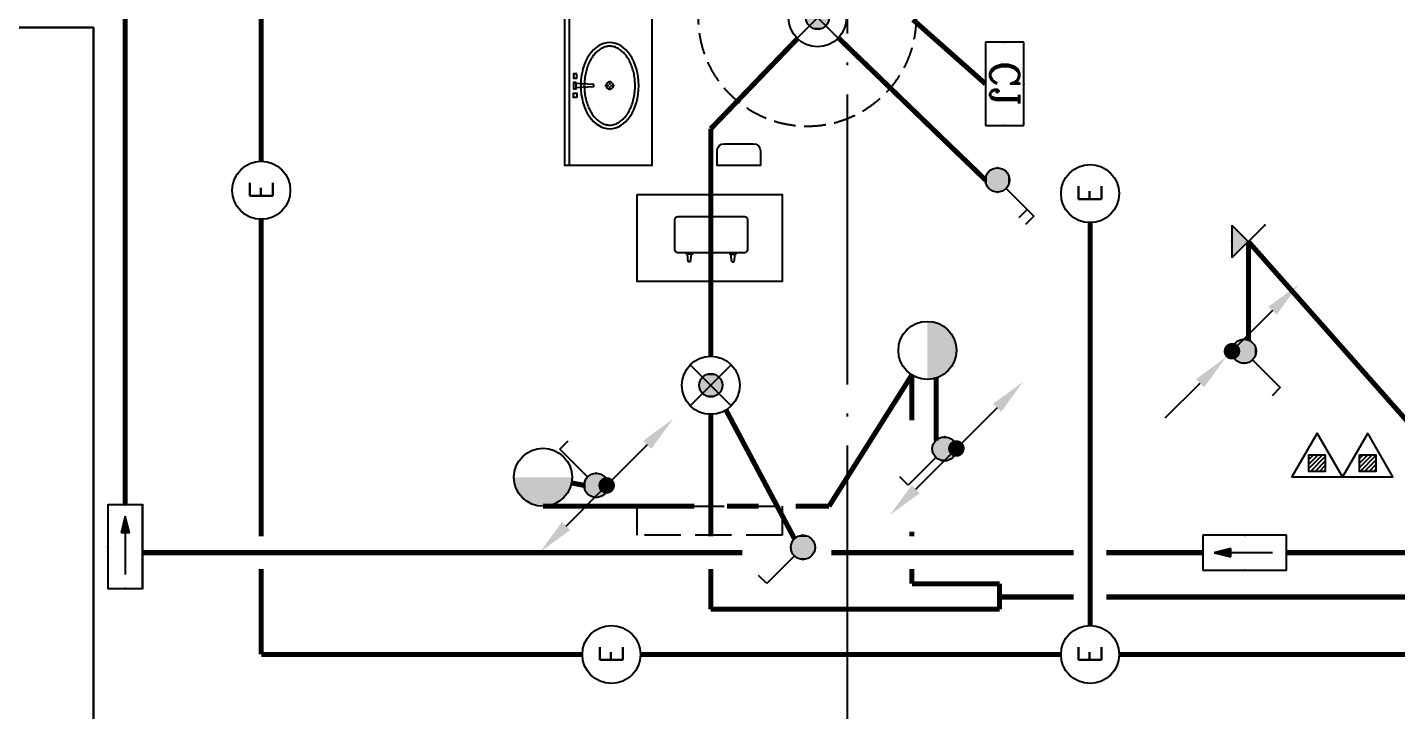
# Model space of a CAD drawing. Extents: x -2209072 to 495824, y -92434 to 572724.
# Drawn here: x 189157 to 198597, y 10191 to 14902 of the extents above; entities that cross this region are included whole.
import ezdxf
from ezdxf.enums import TextEntityAlignment as Align

# ---------------------------------------------------------------- set-up
doc = ezdxf.new("R2010")
doc.units = 0
doc.header["$LTSCALE"] = 1000
doc.header["$MEASUREMENT"] = 0
for name, pattern in [('DASH', [0.35, 0.25, -0.1]), ('X-104 6#7#平面$0$104-1112 结构$0$$AUDIT_BAD_LTYPE1', [0]), ('X-104 6#7#平面$0$DASH', [0.35, 0.25, -0.1]), ('X-104 6#7#平面$0$DOTE', [2.4200000000000004, 2, -0.2, 0.02, -0.2])]:
    doc.linetypes.add(name, pattern=pattern)
doc.layers.get('0').update_dxf_attribs({"linetype": 'CONTINUOUS'})
for name, color, linetype in [('EQUIP-照明', 3, 'CONTINUOUS'), ('LWIRE', 4, 'CONTINUOUS'), ('TEL_TEXT', 3, 'CONTINUOUS'), ('WIRE-应急', 2, 'DASH'), ('WIRE-照明', 1, 'CONTINUOUS'), ('X-104 6#7#平面$0$A-I_卫-洁具', 241, 'CONTINUOUS'), ('X-104 6#7#平面$0$A-TECH_结构', 21, 'CONTINUOUS'), ('X-104 6#7#平面$0$A_AXIS-轴线', 36, 'X-104 6#7#平面$0$DOTE'), ('X-104 6#7#平面$0$DOOR_FIRE', 220, 'CONTINUOUS'), ('X-104 6#7#平面$0$EQUIP_消防-01', 7, 'CONTINUOUS')]:
    doc.layers.add(name, color=color, linetype=linetype)
doc.layers.add('X-104 6#7#平面$0$000套内', color=226, linetype='CONTINUOUS', lineweight=30, plot=False)
doc.styles.add('_TEL_DIM', font='SIMPLEX', dxfattribs={"width": 0.8, "height": 3.5, "bigfont": 'HZTXT'})
doc.styles.add('COMPLEX', font='COMPLEX')
doc.styles.get("Standard").update_dxf_attribs({"font": 'gbenor.shx', "bigfont": 'gbcbig.shx'})

# ---------------------------------------------------------------- blocks, each defined once
blk = doc.blocks.new('X-104 6#7#平面$0$dsgdfg')
at = {"layer": 'X-104 6#7#平面$0$A_AXIS-轴线'}
blk.add_lwpolyline([(16800.00000000012, -4500.000000000757), (16800, 60899.99999999913)], dxfattribs=at)
blk = doc.blocks.new('X-104 6#7#平面$0$meae')
for p, q in [((-215.039999999979, 0), (-243.7679999999818, 0)), ((-210, 5.039999999979045), (-210, 32.76000000000931)), ((-176.7359999999753, 0), (-204.9599999999627, 0)), ((-99.54815868195146, 8), (21.68149024352897, 14.3899337600451)), ((-99.54815868195146, -7.999999999941792), (-99.54815868195146, 8)), ((21.68149024352897, -14.3899337601033), (21.68149024352897, 14.3899337600451)), ((-210, -32.25599999999395), (-210, -5.039999999979045)), ((-99.54815868195146, -8.000000000058208), (21.68149024352897, -14.3899337601033))]:
    blk.add_line(p, q)
at = {"const_width": 0.8399999999999999}
blk.add_lwpolyline([(-209.5800000000163, -0.1400000000139698, -0.9999999999999999), (-210.4199999999837, -0.1400000000139698, -0.9999999999999999)], format="xyb", close=True, dxfattribs=at)
for points in [[(17.19145484233741, 81.35012003820157), (40, 81.35012003820157), (39.99999999994179, 51.35012003820157), (17.1914548422792, 51.35012003820157)], [(21.68149024352897, 21.35012003820157), (40, 21.35012003820157), (40, -21.35012003820157), (21.68149024352897, -21.35012003820157)], [(17.19145484233741, -81.35012003820157), (40, -81.35012003820157), (39.99999999994179, -51.35012003820157), (17.1914548422792, -51.35012003820157)]]:
    blk.add_lwpolyline(points, close=True)
blk.add_circle((-210, 0), 25.2)
blk.add_ellipse((-210, 0), major_axis=(0, -296.8388870928175), ratio=0.6737661697857759)
at = {"color": 8}
blk.add_open_spline([(-210, -271.838887092832), (-201.6286662275088, -271.838887092832), (-193.2556980797672, -270.8834744876949), (-176.5567826171755, -267.0318226981908), (-168.2292954665609, -264.1331208487391), (-151.7464247078751, -256.3412992825033), (-143.592075161112, -251.4461166422116), (-127.6688291439204, -239.6628589069005), (-119.9016611408442, -232.7743547918508), (-105.0053654383519, -217.100718463771), (-97.87740360945463, -208.3160983382841), (-84.50442564953119, -189.0367220979533), (-78.25994529254967, -178.5426552897552), (-66.86596525227651, -156.1005802754662), (-61.71665413689334, -144.1531549534993), (-52.68240508378949, -119.1104159536771), (-48.79751711455174, -106.0155586157343), (-42.41598126577446, -79.01830609660828), (-39.91934085072717, -65.11628590768669), (-36.39207964838715, -36.86706837144447), (-35.3614577781409, -22.5202054088586), (-34.79793056182098, 6.244822261855006), (-35.26502483320655, 20.66266644134885), (-37.68259151588427, 49.19399507466005), (-39.63306519814068, 63.30715293157846), (-44.95700291811954, 90.86129060061648), (-48.33046480413759, 104.3019146881416), (-56.39392556494568, 130.1611448710319), (-61.0838973345235, 142.5793309712317), (-71.62818411248736, 166.0733063118532), (-77.48238030000357, 177.1485642623738), (-90.15903716551838, 197.6798496269621), (-96.98112566315103, 207.1352148510632), (-111.3602107425686, 224.2113378457143), (-118.9163064261083, 231.8314545630128), (-134.510733252624, 245.1036245926516), (-142.547481424408, 250.7556368449004), (-158.868371842138, 260.0530890176306), (-167.1509793659789, 263.6999722997425), (-183.7976203592261, 269.0257272459567), (-192.162095878215, 270.7072330619558), (-208.8995512870024, 272.153067119536), (-217.2755150526064, 271.9185741905239), (-234.0031495776493, 269.526916392555), (-242.3573442720808, 267.3679324407713), (-258.9526960913208, 261.0731867576833), (-267.1936322519905, 256.9349128940958), (-283.3781850557425, 246.65468100406), (-291.3201072766096, 240.5117016318836), (-306.6623222918133, 226.2813428560039), (-314.0611830068519, 218.1942343084957), (-328.0653621423407, 200.2301868745126), (-334.6699371464783, 190.353927289194), (-346.859358667396, 169.044026111078), (-352.4439172392595, 157.6110181525), (-362.4072642970132, 133.476927122334), (-366.7859668953461, 120.7763437553076), (-374.1964356524404, 94.43610308453208), (-377.2281845823745, 80.79684587812517), (-381.8495765395346, 52.93462008907227), (-383.4392193020904, 38.71199739631265), (-385.1273327118251, 10.0537408667733), (-385.225804392132, -4.381569712015335), (-383.9285565786413, -33.08909023553133), (-382.5328362500295, -47.36097819061251), (-378.2902226594742, -75.36972922243876), (-375.4433290168527, -89.10625087702647), (-368.3874579074909, -115.6863969620317), (-364.1784936326439, -128.529630749661), (-354.5335200406262, -152.9902308470919), (-349.097582319926, -164.6071133053629), (-337.1786070214584, -186.3198765731067), (-330.6958189697471, -196.415140855941), (-316.9037533847149, -214.843760280055), (-309.5951420506462, -223.1764269854757), (-294.4000191528467, -237.9131964488188), (-286.5148495539906, -244.3169298697612), (-270.41386736813, -255.1213227973203), (-262.1997869724291, -259.5227866767091), (-245.6385630253353, -266.3373192788567), (-237.2919559226721, -268.7527736420161), (-222.6272707111784, -271.2949484957498), (-216.3134306632564, -271.838887092832), (-210, -271.838887092832)], degree=3, knots=[0, 0, 0, 0, 0.1541728099079682, 0.1541728099079682, 0.3083456198159364, 0.3083456198159364, 0.4625184297239047, 0.4625184297239047, 0.6166912396318729, 0.6166912396318729, 0.7708640495398411, 0.7708640495398411, 0.9250368594478093, 0.9250368594478093, 1.079209669355778, 1.079209669355778, 1.233382479263746, 1.233382479263746, 1.387555289171714, 1.387555289171714, 1.541728099079682, 1.541728099079682, 1.69590090898765, 1.69590090898765, 1.850073718895619, 1.850073718895619, 2.004246528803587, 2.004246528803587, 2.158419338711555, 2.158419338711555, 2.312592148619523, 2.312592148619523, 2.466764958527492, 2.466764958527492, 2.62093776843546, 2.62093776843546, 2.775110578343428, 2.775110578343428, 2.929283388251396, 2.929283388251396, 3.083456198159364, 3.083456198159364, 3.237629008067333, 3.237629008067333, 3.391801817975301, 3.391801817975301, 3.545974627883269, 3.545974627883269, 3.700147437791237, 3.700147437791237, 3.854320247699206, 3.854320247699206, 4.008493057607174, 4.008493057607174, 4.162665867515142, 4.162665867515142, 4.31683867742311, 4.31683867742311, 4.471011487331078, 4.471011487331078, 4.625184297239047, 4.625184297239047, 4.779357107147015, 4.779357107147015, 4.933529917054983, 4.933529917054983, 5.087702726962951, 5.087702726962951, 5.24187553687092, 5.24187553687092, 5.396048346778888, 5.396048346778888, 5.550221156686856, 5.550221156686856, 5.704393966594824, 5.704393966594824, 5.858566776502792, 5.858566776502792, 6.012739586410761, 6.012739586410761, 6.166912396318729, 6.166912396318729, 6.283185307179586, 6.283185307179586, 6.283185307179586, 6.283185307179586], dxfattribs=at)
blk = doc.blocks.new('X-104 6#7#平面$0$dsgfg')
at = {"layer": 'X-104 6#7#平面$0$A-I_卫-洁具', "ltscale": 0.1}
for p, q in [((2151.793359734031, 1885.060747616959), (2145.403425973986, 1938.826914046576)), ((2174.183293494134, 1938.826914046576), (2145.403425973986, 1938.826914046576)), ((2167.793359734089, 1885.060747616959), (2174.183293494134, 1938.826914046576)), ((2451.793359733972, 1885.060747616959), (2445.403425973927, 1938.826914046576)), ((2445.403425973927, 1938.826914046576), (2474.183293494076, 1938.826914046576)), ((2467.793359734031, 1885.060747616959), (2474.183293494076, 1938.826914046576)), ((2167.793359733972, 1885.060747616959), (2151.793359734031, 1885.060747616959)), ((2451.793359734089, 1885.060747616959), (2467.793359734031, 1885.060747616959))]:
    blk.add_line(p, q, dxfattribs=at)
for points in [[(1300.000025789835, 2550.000171979944), (1300.000025789894, 4350.000171979944), (1900.000025789777, 4350.000171979944), (1900.000025789777, 2550.000171979944)], [(1800.000069808535, 2350.000188602387), (2800.000054441945, 2350.000188602387), (2800.000054441945, 1749.999866102085), (1800.000069808535, 1749.999866102085)], [(2138.443239695829, 1938.826914046576), (2138.443239695829, 1947.986168924812), (2181.143479772232, 1947.986168924812), (2181.143479772232, 1938.826914046576)], [(2481.143479772232, 1938.826914046576), (2481.143479772232, 1947.986168924812), (2438.443239695829, 1947.986168924812), (2438.443239695829, 1938.826914046576)]]:
    blk.add_lwpolyline(points, close=True, dxfattribs=at)
blk.add_lwpolyline([(2559.793359734031, 2177.986168924812), (2559.793359734031, 1967.986168924812, -0.414213562373095), (2539.793359734031, 1947.986168924812), (2079.793359734031, 1947.986168924812, -0.4142135623731127), (2059.793359734031, 1967.986168924812), (2059.79335973406, 2177.986168924812, -0.4142135623730765), (2079.79335973406, 2197.986168924812), (2539.793359734031, 2197.986168924812, -0.414213562373095)], format="xyb", close=True, dxfattribs=at)
at = {"layer": 'X-104 6#7#平面$0$A-I_卫-洁具', "linetype": 'X-104 6#7#平面$0$DASH', "ltscale": 0.6}
blk.add_circle((2972.081098444003, 3568.487711346863), 750, dxfattribs=at)
at = {"layer": 'X-104 6#7#平面$0$DOOR_FIRE', "linetype": 'X-104 6#7#平面$0$DASH'}
blk.add_lwpolyline([(1800.000188842532, 199.9996852039476), (2800.000188842532, 199.9996880628314), (2800.000188842532, -0.0002227696277259383), (1800.000188842532, -0.0002256285115436185)], close=True, dxfattribs=at)
at = {"layer": 'X-104 6#7#平面$0$A-I_卫-洁具', "ltscale": 0.1, "xscale": -1}
blk.add_blockref('X-104 6#7#平面$0$meae', (1400.00002721927, 3100.000171979711), dxfattribs=at)
blk = doc.blocks.new('X-104 6#7#平面$0$fdsgfdggg')
at = {"layer": 'X-104 6#7#平面$0$A-I_卫-洁具'}
for points in [[(5309.999894364882, 5539.997910926817), (5389.999894364882, 5539.997910926817, 0.414213562373095), (5409.999894364882, 5559.997910926817), (5409.999894364882, 5599.997910926817), (5289.999894364882, 5599.997910926817), (5289.999894364882, 5559.997910926817, 0.414213562373095)], [(545.0000492961299, 4559.999865598511), (625.0000492961299, 4559.999865598511, -0.414213562373095), (645.0000492961299, 4539.999865598511), (645.0000492961299, 4499.999865598511), (525.0000492961299, 4499.999865598511), (525.0000492961299, 4539.999865598511, -0.414213562373095)], [(545.0000492962172, 3659.999865598409), (625.0000492962172, 3659.999865598409, -0.414213562373095), (645.0000492962172, 3639.999865598409), (645.0000492962172, 3599.999865598409), (525.0000492962172, 3599.999865598409), (525.0000492962172, 3639.999865598409, -0.414213562373095)], [(545.0000492961299, 2759.999865598409), (625.0000492961299, 2759.999865598409, -0.414213562373095), (645.0000492961299, 2739.999865598409), (645.0000492961299, 2699.999865598409), (525.0000492961299, 2699.999865598409), (525.0000492961299, 2739.999865598409, -0.414213562373095)], [(4400.000074134223, 1850.000376761425), (4600.000074134223, 1850.000376761425, -0.414213562373095), (4650.000074134223, 1800.000376761425), (4650.000074134223, 1700.000376761425), (4350.000074134223, 1700.000376761425), (4350.000074134223, 1800.000376761425, -0.414213562373095)], [(1099.999999999942, 150.0000085766478), (1299.999999999942, 150.0000085766478, -0.414213562373095), (1349.999999999942, 100.0000085766478), (1349.999999999942, 8.576647815061733e-06), (1049.999999999942, 8.576647815061733e-06), (1049.999999999942, 100.0000085766478, -0.414213562373095)]]:
    blk.add_lwpolyline(points, format="xyb", close=True, dxfattribs=at)
for points in [[(5250.000711694207, 3500.000447229198), (5249.999969860582, 1700.000124553588), (5219.999969860582, 1700.000124553588), (5219.999969860233, 3500.000514869193), (5250.000711694207, 3500.000515260253)], [(30.00089156112153, 1800.000322675609), (30.00014972749705, 0), (0.0001497274970461149, 0), (0.0001497271478001494, 1800.000390315603), (30.00089156112153, 1800.000390706668)]]:
    blk.add_lwpolyline(points, dxfattribs=at)
blk = doc.blocks.new('X-104 6#7#平面$0$$TWTSYS$00000546')
h = blk.add_hatch()
h.set_pattern_fill('ANSI31', color=256, scale=200, style=0)
h.set_pattern_definition([(45, (-38543.80223862439, -6670.830405693208), (-17.67766952966369, 17.67766952966369), [])])
h.paths.add_polyline_path([(-64.92232553117356, 173.7449990885525), (64.922325531159, 173.7449990885525), (64.922325531159, 43.90034802621994), (-64.92232553117356, 43.90034802621994)])
for points in [[(0, 343.6163707387423), (-198.3870041439732, 0), (198.3870041439732, 0)], [(-64.92232553117356, 173.7449990885525), (64.922325531159, 173.7449990885525), (64.922325531159, 43.90034802621994), (-64.92232553117356, 43.90034802621994)]]:
    blk.add_lwpolyline(points, close=True)
blk = doc.blocks.new('X-104 6#7#平面$0$灭火器2')
at = {"layer": 'X-104 6#7#平面$0$EQUIP_消防-01', "xscale": 0.88, "yscale": 0.88, "zscale": 0.88, "rotation": 90}
for p in [(-4049632.307172487, -27063.59765158896), (-4049632.307172487, -27412.75877888245)]:
    blk.add_blockref('X-104 6#7#平面$0$$TWTSYS$00000546', p, dxfattribs=at)
blk = doc.blocks.new('X-104 6#7#平面$0$A$C61334207')
at = {"layer": 'X-104 6#7#平面$0$EQUIP_消防-01', "rotation": 270}
blk.add_blockref('X-104 6#7#平面$0$灭火器2', (225460.9729204692, -4037830.45082212), dxfattribs=at)
blk = doc.blocks.new('X-104 6#7#平面')
at = {"layer": 'X-104 6#7#平面$0$000套内'}
blk.add_lwpolyline([(186711.9143299914, 14900.11599202874), (186711.9143299914, 14900.11545253003), (189611.9142848748, 14900.11653152746), (189611.9143751098, 9600.115997533449), (192711.9144524595, 9600.116030847226), (192711.914334884, 9600.116014192097), (201061.9142815947, 9600.116014191251), (201061.9142815948, 9100.116014193098), (202861.9143299925, 9100.116014276786), (202861.9143299924, 9600.116014322251), (204911.9142815956, 9600.116014239056), (204911.9142815809, 5250.116014238227), (229261.9143299946, 5250.116009856279)], dxfattribs=at)
at = {"linetype": 'X-104 6#7#平面$0$104-1112 结构$0$$AUDIT_BAD_LTYPE1'}
blk.add_blockref('X-104 6#7#平面$0$A$C61334207', (0.116014253123808, 0.1160142530073927), dxfattribs=at)
for name, p in [('X-104 6#7#平面$0$dsgdfg', (178011.914329992, 0.1160142396247388)), ('X-104 6#7#平面$0$fdsgfdggg', (192861.9143143396, 13949.84258374893))]:
    blk.add_blockref(name, p)
at = {"layer": 'X-104 6#7#平面$0$A-TECH_结构'}
blk.add_blockref('X-104 6#7#平面$0$dsgfg', (191561.9142889726, 11400.11735737491), dxfattribs=at)
blk = doc.blocks.new('$equip$00001838')
blk.add_circle((0, 0), 0.5)
at = {"color": 7, "style": '_TEL_DIM'}
blk.add_attdef('$TEXT$', text='', height=0.4, dxfattribs=at).set_placement((0, 0), align=Align.MIDDLE_CENTER)
at = {"color": 7, "style": '_TEL_DIM', "flags": 1}
blk.add_attdef('A', text='', height=2e-05, dxfattribs=at).set_placement((0, 0), align=Align.MIDDLE_CENTER)
blk = doc.blocks.new('$equip$00001154')
for p, q in [((0, 0.2828427124768496), (0, -0.2828427124768496)), ((0, 0.2828427124768496), (0.5656854249500611, -0.2828427124768496)), ((0.5656854249500611, 0.2828427124768496), (0, -0.2828427124768496))]:
    blk.add_line(p, q)
for p in [(0.5656854249500611, 0.2828427124768496), (0, 0.004449836778803729), (0.2828427124732116, 0), (0.5656854249500611, -0.2828427124768496)]:
    blk.add_point(p)
blk.add_solid([(0, -0.2828427124768496), (0.2828427124732116, 0), (0, 0.2828427124768496)])
at = {"layer": 'TEL_TEXT', "style": '_TEL_DIM', "flags": 1}
blk.add_attdef('A', text='', height=2e-05, dxfattribs=at).set_placement((0, 0), align=Align.MIDDLE_CENTER)
blk = doc.blocks.new('$equip$00001962')
for p, q in [((0.1473139127519971, 0.3556472460822988), (0.625000000003638, 0.8333333333339397)), ((0.625000000003638, 0.8333333333339397), (0.7664213562420628, 0.6919119770955149))]:
    blk.add_line(p, q)
blk.add_circle((3.637978807091713e-12, 0.2083333333339397), 0.2083333333334168)
for p in [(1.091393642127514e-11, 0.4166666666660603), (-0.2083333333284827, 0.2083333333375776), (1.091393642127514e-11, 0), (0.2083333333393966, 0.2083333333375776)]:
    blk.add_point(p)
for points in [[(-0.1804219591176661, 0.312500000001819), (0.1804219591249421, 0.312500000001819), (-0.2083333333284827, 0.2083333333339397), (0.2083333333357587, 0.2083333333339397)], [(-0.1041666666642413, 0.3887552924552438), (0.1041666666715173, 0.3887552924552438), (-0.1804219591176661, 0.312500000001819), (0.1804219591249421, 0.312500000001819)], [(3.637978807091713e-12, 0.4166666666660603), (3.637978807091713e-12, 0.4166666666660603), (-0.1041666666642413, 0.3887552924552438), (0.1041666666715173, 0.3887552924552438)], [(-0.1804219591176661, 0.1041666666660603), (0.1804219591249421, 0.1041666666660603), (-0.2083333333284827, 0.2083333333339397), (0.2083333333357587, 0.2083333333339397)], [(-0.1041666666642413, 0.02791137421263556), (0.1041666666715173, 0.02791137421263556), (-0.1804219591176661, 0.1041666666660603), (0.1804219591249421, 0.1041666666660603)], [(3.637978807091713e-12, 1.818989403545856e-12), (3.637978807091713e-12, 1.818989403545856e-12), (-0.1041666666642413, 0.02791137421263556), (0.1041666666715173, 0.02791137421263556)]]:
    blk.add_solid(points)
at = {"layer": 'TEL_TEXT', "style": '_TEL_DIM', "flags": 1}
blk.add_attdef('A', text='', height=2e-05, dxfattribs=at).set_placement((0, 0), align=Align.MIDDLE_CENTER)
blk = doc.blocks.new('$equip$00001151')
blk.add_circle((0, 0.5), 0.5)
for points in [[(0.4330127085668209, 0.2500000115614966), (-0.4330126952190767, 0.2499999884385034), (0.5, 0.5000000133477442), (-0.5, 0.4999999866522558)], [(0.2500000115578587, 0.0669873047809233), (-0.2499999884421413, 0.06698729143317905), (0.4330127085668209, 0.2500000115614966), (-0.4330126952190767, 0.2499999884385034)], [(1.334774424321949e-08, 0), (1.334774424321949e-08, 0), (0.2500000115578587, 0.0669873047809233), (-0.2499999884421413, 0.06698729143317905)]]:
    blk.add_solid(points)
at = {"flags": 9}
blk.add_attdef('A', (0, 0), '', height=2e-05, dxfattribs=at)
blk = doc.blocks.new('$TelecSys$00000080')
for p, q in [((-0.7000000000007276, -0.7000000000007276), (0, 0)), ((0.1041666666678793, 0.1041666666660603), (0.1041666666678793, 0.1041666666660603)), ((-0.1041666666678793, -0.1041666666660603), (-0.1041666666678793, -0.1041666666660603))]:
    blk.add_line(p, q)
at = {"const_width": 0.1425}
blk.add_lwpolyline([(0.07125000000087311, 0, 1), (-0.07125000000087311, 0, 1)], format="xyb", close=True, dxfattribs=at)
blk.add_solid([(-0.6300000000010186, -0.7700000000004366), (-0.7700000000004366, -0.6299999999991996), (-1.150000000001455, -1.149999999999636)])
at = {"width": 0.8, "flags": 9}
blk.add_attdef('A', (0, 0), '', height=2e-05, rotation=180, dxfattribs=at)
blk = doc.blocks.new('$TelecSys$00000079')
for p, q in [((0.7000000000007276, 0.7000000000007276), (0, 0)), ((0.1041666666678793, 0.1041666666660603), (0.1041666666678793, 0.1041666666660603)), ((-0.1041666666678793, -0.1041666666660603), (-0.1041666666678793, -0.1041666666660603))]:
    blk.add_line(p, q)
at = {"const_width": 0.1425}
blk.add_lwpolyline([(-0.07125000000087311, 0, 1), (0.07125000000087311, 0, 1)], format="xyb", close=True, dxfattribs=at)
blk.add_solid([(0.6300000000010186, 0.7700000000004366), (0.7700000000004366, 0.6299999999991996), (1.150000000001455, 1.149999999999636)])
at = {"width": 0.8, "flags": 9}
blk.add_attdef('A', (0, 0), '', height=2e-05, dxfattribs=at)
blk = doc.blocks.new('$TelecSys$00000081')
for p, q in [((0.1041666666678793, 0.1041666666660603), (0.1041666666678793, 0.1041666666660603)), ((-0.1041666666678793, -0.1041666666660603), (-0.1041666666678793, -0.1041666666660603)), ((-1.150000000001455, -1.149999999999636), (-0.5499999999992724, -0.5499999999992724))]:
    blk.add_line(p, q)
at = {"const_width": 0.1425}
blk.add_lwpolyline([(0.07125000000087311, 0, 1), (-0.07125000000087311, 0, 1)], format="xyb", close=True, dxfattribs=at)
blk.add_solid([(-0.6199999999989814, -0.4799999999995634), (-0.4799999999995634, -0.6200000000008004), (-0.09999999999854481, -0.1000000000003638)])
at = {"width": 0.8, "flags": 9}
blk.add_attdef('A', (0, 0), '', height=2e-05, rotation=180, dxfattribs=at)
blk = doc.blocks.new('$equip$00002540')
blk.add_hatch(color=256).paths.add_polyline_path([(0.2400000000016007, 0.3720000000030268), (0.2400000000016007, 0.2280000000064319), (0.5280000000020664, 0.3000000000029104)])
for p, q in [((-0.7199999999975262, 0.6000000000058208), (-0.7199999999975262, 0)), ((0.7199999999975262, 0.6000000000058208), (-0.7199999999975262, 0.6000000000058208)), ((0.7199999999975262, 0), (0.7199999999975262, 0.6000000000058208)), ((0.2400000000016007, 0.3720000000030268), (0.2400000000016007, 0.2280000000064319)), ((0.5280000000020664, 0.3000000000029104), (0.2400000000016007, 0.3720000000030268)), ((0.2400000000016007, 0.2280000000064319), (0.5280000000020664, 0.3000000000029104)), ((-0.7199999999975262, 0), (0.7199999999975262, 0))]:
    blk.add_line(p, q)
at = {"color": 7}
blk.add_line((-0.4800000000032014, 0.3000000000029104), (0.4800000000032014, 0.3000000000029104), dxfattribs=at)
at = {"const_width": 0.02}
blk.add_lwpolyline([(-0.7199999999975262, 0.6000000000058208), (-0.7199999999975262, 0), (0.7199999999975262, 0), (0.7199999999975262, 0.6000000000058208), (-0.7199999999975262, 0.6000000000058208), (-0.7199999999975262, 0)], dxfattribs=at)
for p in [(0, 0.6000000000058208), (-0.7199999999975262, 0.3000000000029104), (0.7199999999975262, 0.3000000000029104), (0, 0)]:
    blk.add_point(p)
at = {"color": 7, "style": '_TEL_DIM', "flags": 1}
blk.add_attdef('A', text='', height=2e-05, dxfattribs=at).set_placement((0, 0), align=Align.MIDDLE_CENTER)
blk = doc.blocks.new('$equip$00001149')
for p, q in [((-0.353553390592424, 0.353553390592424), (0.353553390592424, -0.353553390592424)), ((0.353553390592424, 0.353553390592424), (-0.353553390592424, -0.353553390592424))]:
    blk.add_line(p, q)
for radius in [0.5, 0.2]:
    blk.add_circle((0, 0), radius)
for points in [[(-0.1732050807586347, 0.09999999999854481), (0.1732050807586347, 0.09999999999854481), (-0.2000000000007276, 0), (0.2000000000007276, 0)], [(-0.1732050807586347, -0.09999999999854481), (0.1732050807586347, -0.09999999999854481), (-0.2000000000007276, 0), (0.2000000000007276, 0)], [(-0.09999999999854481, 0.1732050807586347), (0.09999999999854481, 0.1732050807586347), (-0.1732050807586347, 0.09999999999854481), (0.1732050807586347, 0.09999999999854481)], [(0, 0.2000000000007276), (0, 0.2000000000007276), (-0.09999999999854481, 0.1732050807586347), (0.09999999999854481, 0.1732050807586347)], [(-0.09999999999854481, -0.1732050807586347), (0.09999999999854481, -0.1732050807586347), (-0.1732050807586347, -0.09999999999854481), (0.1732050807586347, -0.09999999999854481)], [(0, -0.2000000000007276), (0, -0.2000000000007276), (-0.09999999999854481, -0.1732050807586347), (0.09999999999854481, -0.1732050807586347)]]:
    blk.add_solid(points)
at = {"flags": 9}
blk.add_attdef('A', (0, 0), '', height=2e-05, dxfattribs=at)
blk = doc.blocks.new('$equip$00001963')
for p, q in [((0.1473139127447212, 0.3556472460822988), (0.624999999996362, 0.8333333333339397)), ((0.5118629150056222, 0.7201962483431998), (0.653284271244047, 0.578774892108413)), ((0.624999999996362, 0.8333333333339397), (0.7664213562347868, 0.6919119770955149))]:
    blk.add_line(p, q)
blk.add_circle((-3.637978807091713e-12, 0.2083333333339397), 0.2083333333334168)
for p in [(0, 0.4166666666660603), (-0.2083333333393966, 0.2083333333375776), (0, 0), (0.2083333333284827, 0.2083333333375776)]:
    blk.add_point(p)
for points in [[(-0.1804219591249421, 0.312500000001819), (0.1804219591176661, 0.312500000001819), (-0.2083333333357587, 0.2083333333339397), (0.2083333333284827, 0.2083333333339397)], [(-0.1041666666715173, 0.3887552924552438), (0.1041666666642413, 0.3887552924552438), (-0.1804219591249421, 0.312500000001819), (0.1804219591176661, 0.312500000001819)], [(-3.637978807091713e-12, 0.4166666666660603), (-3.637978807091713e-12, 0.4166666666660603), (-0.1041666666715173, 0.3887552924552438), (0.1041666666642413, 0.3887552924552438)], [(-0.1804219591249421, 0.1041666666660603), (0.1804219591176661, 0.1041666666660603), (-0.2083333333357587, 0.2083333333339397), (0.2083333333284827, 0.2083333333339397)], [(-0.1041666666715173, 0.02791137421263556), (0.1041666666642413, 0.02791137421263556), (-0.1804219591249421, 0.1041666666660603), (0.1804219591176661, 0.1041666666660603)], [(-3.637978807091713e-12, 1.818989403545856e-12), (-3.637978807091713e-12, 1.818989403545856e-12), (-0.1041666666715173, 0.02791137421263556), (0.1041666666642413, 0.02791137421263556)]]:
    blk.add_solid(points)
at = {"layer": 'TEL_TEXT', "style": '_TEL_DIM', "flags": 1}
blk.add_attdef('A', text='', height=2e-05, dxfattribs=at).set_placement((0, 0), align=Align.MIDDLE_CENTER)
blk = doc.blocks.new('$equip_U$00000198(HT0843)')
for p, q in [((0.7200000000011642, 0.6599999999998545), (-0.7199999999938882, 0.6599999999998545)), ((-0.7199999999938882, 0.6599999999998545), (-0.7199999999938882, 0)), ((0.7200000000011642, 0), (0.7200000000011642, 0.6599999999998545)), ((-0.7199999999938882, 0), (0.7200000000011642, 0))]:
    blk.add_line(p, q)
for p in [(0, 0.6599999999998545), (-0.7199999999938882, 0.3299999999999272), (0.7200000000011642, 0.3299999999999272), (0, 0)]:
    blk.add_point(p)
at = {"style": 'COMPLEX'}
blk.add_text('CJ', height=0.5, dxfattribs=at).set_placement((-0.3897338216847857, 0.08468310433636361))
at = {"color": 7, "style": '_TEL_DIM', "flags": 1}
blk.add_attdef('A', text='', height=2.5e-05, dxfattribs=at).set_placement((0, 0), align=Align.MIDDLE_CENTER)
blk = doc.blocks.new('$equip$00002541')
blk.add_hatch(color=256).paths.add_polyline_path([(-0.2400000000016007, 0.3719999999993888), (-0.5280000000020664, 0.2999999999992724), (-0.2400000000016007, 0.227999999999156)])
for p, q in [((-0.7199999999975262, 0.5999999999949068), (-0.7199999999975262, 0)), ((0.7199999999975262, 0.5999999999949068), (-0.7199999999975262, 0.5999999999949068)), ((0.7199999999975262, 0), (0.7199999999975262, 0.5999999999949068)), ((-0.2400000000016007, 0.3719999999993888), (-0.5280000000020664, 0.2999999999992724)), ((-0.5280000000020664, 0.2999999999992724), (-0.2400000000016007, 0.227999999999156)), ((-0.2400000000016007, 0.3719999999993888), (-0.2400000000016007, 0.227999999999156)), ((-0.7199999999975262, 0), (0.7199999999975262, 0))]:
    blk.add_line(p, q)
at = {"color": 7}
blk.add_line((-0.4800000000032014, 0.2999999999992724), (0.4800000000032014, 0.2999999999992724), dxfattribs=at)
at = {"const_width": 0.03}
blk.add_lwpolyline([(-0.7199999999975262, 0.5999999999949068), (-0.7199999999975262, 0), (0.7199999999975262, 0), (0.7199999999975262, 0.5999999999949068), (-0.7199999999975262, 0.5999999999949068), (-0.7199999999975262, 0)], dxfattribs=at)
for p in [(0, 0.5999999999949068), (-0.7199999999975262, 0.2999999999956344), (0.7199999999975262, 0.2999999999956344), (0, 0)]:
    blk.add_point(p)
at = {"color": 7, "style": '_TEL_DIM', "flags": 1}
blk.add_attdef('A', text='', height=2e-05, dxfattribs=at).set_placement((0, 0), align=Align.MIDDLE_CENTER)

msp = doc.modelspace()

# ---------------------------------------------------------------- linework, layer by layer
at = {"layer": 'WIRE-应急', "linetype": 'DASH', "const_width": 35}
for points in [[(189831.9143299902, 11609.31840433361), (189831.9143299908, 15120.11599202759)], [(190769.7903858144, 13978.3770047389), (190769.7903858144, 15070.60475258995)], [(190769.7903858144, 13578.3770047389), (190769.7903858143, 11392.4662816507)], [(196483.5019849819, 10778.14853175993), (196483.5019849819, 13555.59635483473)], [(194085.1591145332, 11279.96628165071), (189951.9143299899, 11279.96628165071)], [(196371.0019849819, 11279.96628165071), (194700.0609943619, 11279.96628165071)], [(197262.0175208907, 11279.96628165071), (196596.0019849819, 11279.96628165071)], [(197838.0175208888, 11279.96628165071), (205132.0174455524, 11279.96628165071)], [(190769.7903858143, 11167.4662816507), (190769.7903858144, 10578.14853175993)], [(192983.5019849819, 10578.14853175993), (190769.7903858144, 10578.14853175993)], [(193383.5019849819, 10578.14853175993), (196283.5019849819, 10578.14853175993)], [(196683.5019849819, 10578.14853175993), (201283.5019849819, 10578.14853175993)]]:
    msp.add_lwpolyline(points, dxfattribs=at)
at = {"layer": 'WIRE-应急', "linetype": 'DASH', "const_width": 35, "elevation": 100}
for points in [[(197575.154637035, 13424.96652310021), (197575.154637035, 12746.80240988533)], [(197575.1546370357, 13424.96652310021), (198912.0173189616, 11913.10311521366)]]:
    msp.add_lwpolyline(points, dxfattribs=at)
at = {"layer": 'WIRE-照明', "linetype": 'Continuous', "const_width": 35}
for points in [[(195262.5454017702, 14955.13614621463), (195762.0175516749, 14512.74276214199)], [(193868.7374169562, 14202.69724728244), (194466.1799037742, 14824.32953219666)], [(195762.0175681121, 13849.96659985983), (194748.5724632485, 14829.53151192275)], [(193868.7374169562, 12634.06699055324), (193868.7374169562, 14202.69724728244)], [(194683.3895956795, 11599.96617481424), (195255.2549207629, 12505.84589989755)], [(195255.2549207629, 12505.84589989755), (195255.2549207629, 12191.71576289281)], [(195422.3969640267, 12052.80015071728), (195422.3969640267, 12484.29825409482)], [(193973.4517589823, 12263.67066848605), (194447.3099318708, 11373.55044145398)], [(193868.7374169562, 12234.06699055324), (193868.7374169562, 11392.46628165072)], [(192908.2231905058, 11761.19260719566), (192995.3509315496, 11743.97467588148)], [(192712.0176646943, 11599.96617481424), (193756.2374169562, 11599.96617481423)], [(193981.2374169562, 11599.96617481423), (194199.3286999224, 11599.96617481423)], [(194454.2249741854, 11599.96617481423), (194683.3895956795, 11599.96617481424)], [(195255.2549207629, 11425.73521464684), (195255.2549207629, 11392.46628165072)], [(193868.7374169562, 11167.46628165072), (193868.7374169562, 10889.80714827667)], [(195255.2549207629, 11167.46628165072), (195255.2549207629, 11065.57556630422)], [(195255.2549207629, 11065.57556630422), (195859.4459118336, 11065.57556630422)], [(195859.4459118336, 11065.57556630422), (195859.4459118336, 10889.80714827667)], [(195859.4459118336, 10974.66097837205), (196371.0019849819, 10974.66097837205)], [(196596.0019849819, 10974.66097837205), (200743.9466567753, 10974.66097837205)], [(193868.7374169562, 10889.80714827667), (195859.4459118336, 10889.80714827667)]]:
    msp.add_lwpolyline(points, dxfattribs=at)

# ---------------------------------------------------------------- block references
msp.add_blockref('X-104 6#7#平面', (0, 0))
at = {"layer": 'EQUIP-照明', "xscale": 400, "yscale": 400, "zscale": 400}
for name, p in [('$equip$00001149', (194604.7677903916, 14968.52869198238)), ('$equip$00001154', (197462.0175520453, 13424.96652310057, 100)), ('$equip$00001149', (193868.7374169562, 12434.06699055324)), ('$equip$00001151', (192712.0176593552, 11599.96617481424))]:
    msp.add_blockref(name, p, dxfattribs=at)
for name, p, rotation in [('$equip_U$00000198(HT0843)', (195762.0175516749, 14512.74276214199), 270), ('$equip$00001963', (195762.0175681121, 13849.96659985983), 270), ('$equip$00001151', (195562.017584908, 12674.96637040492), 90), ('$equip$00001962', (197462.0175628517, 12668.98093806946), 270), ('$equip$00001962', (193162.017598216, 11743.97467587711), 90), ('$equip$00001962', (195479.314689186, 12079.21575889301), 180), ('$equip$00002541', (189711.914329992, 11321.3184043346), 270), ('$equip$00001962', (194504.22765703, 11399.96604962972), 180), ('$equip$00002540', (197550.0175208898, 11399.96628165188), 180)]:
    msp.add_blockref(name, p, dxfattribs=dict(at, rotation=rotation))
at = {"layer": 'EQUIP-照明', "xscale": 400, "yscale": 400, "zscale": 400, "rotation": 90}
for p in [(190769.7903858144, 13778.3770047389), (196483.5019849819, 13755.59635483473), (193183.5019849819, 10578.14853175993), (196483.5019849819, 10578.14853175993)]:
    msp.add_blockref('$equip$00001838', p, dxfattribs=at).add_auto_attribs({'$TEXT$': 'E'})
at = {"layer": 'LWIRE', "xscale": 400, "yscale": 400, "zscale": 400}
for name, p in [('$TelecSys$00000079', (197462.0175628517, 12668.98093807073)), ('$TelecSys$00000081', (197462.0175628517, 12668.98093807073)), ('$TelecSys$00000079', (195562.0175945815, 11998.23521464673)), ('$TelecSys$00000079', (193150.853048531, 11743.97467587857)), ('$TelecSys$00000080', (195562.0175945815, 11998.23521464673)), ('$TelecSys$00000080', (193150.853048531, 11743.97467587857))]:
    msp.add_blockref(name, p, dxfattribs=at)

doc.saveas('drawing.dxf')
